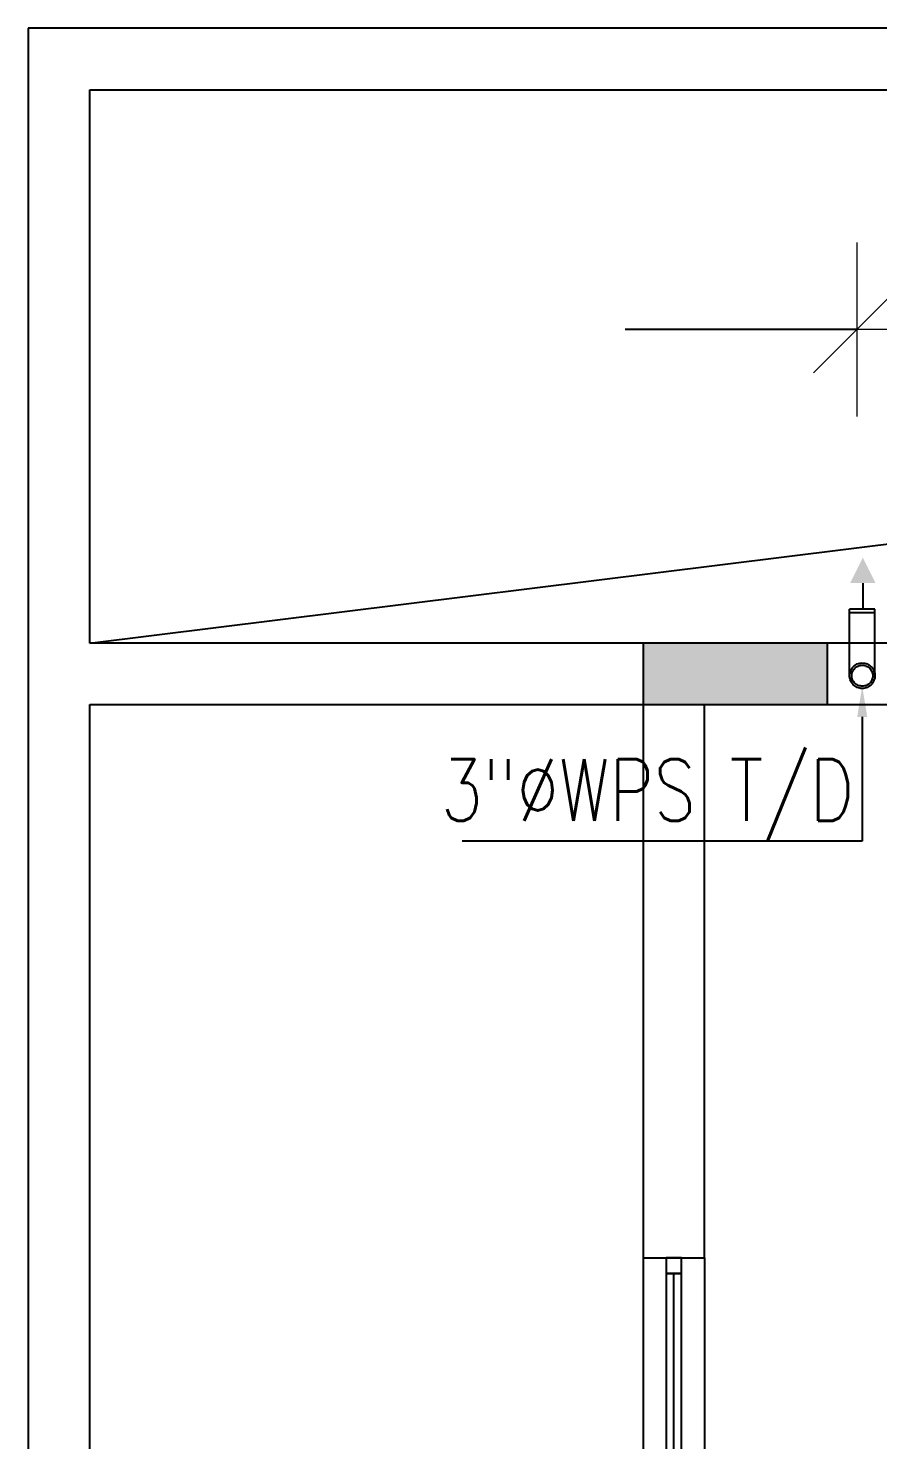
# Model space of a CAD drawing. Header units: metres. Extents: x -658 to -58, y -713 to -118.
# Drawn here: x -339.048 to -336.286, y -194.538 to -189.946 of the extents above; entities that cross this region are included whole.
import ezdxf
from ezdxf import colors
from ezdxf.entities.mleader import LeaderData, LeaderLine
from ezdxf.math import Vec2, Vec3

# ---------------------------------------------------------------- set-up
doc = ezdxf.new("R2010")
doc.units = ezdxf.units.M
doc.header["$LTSCALE"] = 100
doc.linetypes.add('CENTERX2', pattern=[4, 2.5, -0.5, 0.5, -0.5])
for name, color, linetype in [('ARR', 114, 'Continuous'), ('DRAIN-LW', 2, 'Continuous'), ('plan', 8, 'Continuous'), ('RWP', 6, 'Continuous'), ('slope arrow', 255, 'Continuous'), ('WATER TEXT', 3, 'Continuous')]:
    doc.layers.add(name, color=color, linetype=linetype)
doc.layers.add('DM_OUT', color=8, linetype='Continuous', lineweight=15)
doc.styles.add('02-GROUND-FOR WORK$0$MZ', font='romans.shx', dxfattribs={"width": 0.8})
doc.styles.add('DM', font='ARIALUNI.TTF', dxfattribs={"height": 0.2})
doc.dimstyles.new('Copy of DM', dxfattribs={"dimtxt": 0.2, "dimasz": 0.07, "dimexe": 0.15, "dimexo": 0.063, "dimgap": 0.07, "dimtad": 1, "dimzin": 0, "dimdsep": 46, "dimtxsty": 'DM', "dimblk": 'TK', "dimcen": 0.09, "dimclrd": 74, "dimadec": 8, "dimazin": 0, "dimtfac": 1, "dimtmove": 2, "dimatfit": 1, "dimldrblk": 'TK', "dimfxl": 1, "dimtolj": 1, "dimtzin": 0, "dimarcsym": 0})

# ---------------------------------------------------------------- blocks, each defined once
blk = doc.blocks.new('*U111')
blk.add_line((1.75, 0), (0.05, 0))
for points in [[(0.05, 0.025), (0, 0.025), (0, -0.025), (0.05, -0.025)], [(1.75, -0.025), (1.75, 0.025), (0.05, 0.025), (0.05, -0.025)], [(1.75, 0.025), (1.8, 0.025), (1.8, -0.025), (1.75, -0.025)]]:
    blk.add_lwpolyline(points, close=True)
blk = doc.blocks.new('RWEFRWEFRWE')
h = blk.add_hatch(color=256)
h.dxf.hatch_style = 1
h.paths.add_polyline_path([(-227.4055, -174.2532), (-227.4055, -174.0532), (-228.0055, -174.0532), (-228.0055, -174.2532)])
blk.add_lwpolyline([(-227.4055, -174.2532), (-227.4055, -174.0532), (-228.0055, -174.0532), (-228.0055, -174.2532)], close=True)
blk = doc.blocks.new('A$Cb06f5615')
at = {"layer": 'plan'}
for p, q in [((-11.1028, 21.3095), (-41.8028, 21.3095)), ((-41.8028, 21.3095), (-41.8028, 1.3095)), ((-41.6028, 21.1095), (-28.9035, 21.1095)), ((-41.6028, 19.3095), (-41.6028, 21.1095)), ((-39.8035, 19.3095), (-41.6028, 19.3095)), ((-39.8035, 19.3095), (-39.8035, 17.3095)), ((-34.2035, 19.3095), (-39.8035, 19.3095)), ((-41.6028, 19.1095), (-39.8035, 19.1095)), ((-41.6028, 1.5095), (-41.6028, 19.1095)), ((-39.6035, 17.3095), (-39.6035, 19.1095)), ((-39.6035, 19.1095), (-34.6035, 19.1095)), ((-39.8035, 17.3095), (-39.8035, 15.5095)), ((-39.8035, 17.3095), (-39.6035, 17.3095)), ((-39.6035, 17.3095), (-39.6035, 15.5095))]:
    blk.add_line(p, q, dxfattribs=at)
blk.add_blockref('RWEFRWEFRWE', (188.202, 193.3627), dxfattribs=at)
at = {"layer": 'plan', "rotation": 270}
blk.add_blockref('*U111', (-39.7035, 17.3095), dxfattribs=at)
blk = doc.blocks.new('TK')
at = {"layer": 'DM_OUT'}
for p, q in [((0, 1.414), (0, -1.414)), ((-0.707, -0.707), (0.707, 0.707)), ((1.414, 0), (-1.414, 0))]:
    blk.add_line(p, q, dxfattribs=at)

msp = doc.modelspace()

# ---------------------------------------------------------------- hatches: boundary and pattern name
at = {"layer": 'ARR'}
for points in [[(-336.3344, -191.6684), (-336.3344, -191.7509), (-336.3757, -191.7509)], [(-336.3344, -191.6684), (-336.3344, -191.7509), (-336.2932, -191.7509)]]:
    msp.add_hatch(color=256, dxfattribs=at).paths.add_polyline_path(points)

# ---------------------------------------------------------------- linework, layer by layer
msp.add_line((-336.3344, -191.7509), (-336.3344, -191.8354), dxfattribs=at)
at = {"layer": 'DRAIN-LW', "linetype": 'CENTERX2', "ltscale": 0.005}
for radius in [0.0414, 0.0342]:
    msp.add_circle((-336.3362, -192.0522), radius, dxfattribs=at)
at = {"layer": 'RWP', "color": 6}
for p, q in [((-336.2948, -191.8354), (-336.3773, -191.8354)), ((-336.3773, -192.0517), (-336.3773, -191.8354)), ((-336.2948, -191.848), (-336.3773, -191.848)), ((-336.2948, -192.0517), (-336.2948, -191.8354))]:
    msp.add_line(p, q, dxfattribs=at)
at = {"layer": 'slope arrow', "linetype": 'Continuous'}
msp.add_line((-338.8484, -191.9462), (-326.1706, -190.3706), dxfattribs=at)

# ---------------------------------------------------------------- block references
at = {"layer": 'plan'}
msp.add_blockref('A$Cb06f5615', (-297.2456, -211.2557), dxfattribs=at)

# ---------------------------------------------------------------- leaders
at = {"layer": 'slope arrow', "linetype": 'Continuous'}
msp.add_leader([(-336.3533, -190.926), (-337.1076, -190.926)], dimstyle='Copy of DM', override={"dimasz": 0.2, "dimgap": 0.07, "dimtad": 0, "dimclrd": 256}, dxfattribs=at)
at = {"layer": 'WATER TEXT', "color": 3}
ml = msp.add_multileader_mtext('Standard', dxfattribs=at)
ml.set_content('3"%%CWPS T/D', color=3, style='02-GROUND-FOR WORK$0$MZ')
ml.set_leader_properties(color=1)
ml.build(insert=Vec2(0, 0))
ml.multileader.update_dxf_attribs({"text_left_attachment_type": 6, "text_right_attachment_type": 6, "dogleg_length": 100, "arrow_head_size": 0.1})
ctx = ml.context
ctx.base_point, ctx.char_height, ctx.arrow_head_size, ctx.landing_gap_size, ctx.plane_origin = Vec3(-337.826, -192.5907), 0.2, 0.1, 0.00009, Vec3(-336.1986, -191.8302)
ctx.left_attachment, ctx.right_attachment, ctx.text_align_type = 6, 6, 2
notes = []
notes.append((ctx, [(1, (1, 1, 0), (-336.3362, -192.5907), (-1, 0), 0.0267, [(0, [(-336.3362, -192.0864)], 0, [])])]))
ctx.mtext.insert, ctx.mtext.alignment, ctx.mtext.flow_direction = Vec3(-336.363, -192.3241), 3, 5
for ctx, leaders in notes:
    for number, flags, end, landing, length, lines in leaders:
        leader = LeaderData()
        leader.index, (leader.has_last_leader_line, leader.has_dogleg_vector, leader.attachment_direction) = number, flags
        leader.last_leader_point, leader.dogleg_vector, leader.dogleg_length = Vec3(end), Vec3(landing), length
        for number, points, colour, breaks in lines:
            line = LeaderLine()
            line.index, line.vertices, line.color, line.breaks = number, Vec3.list(points), colors.encode_raw_color(colour), breaks
            leader.lines.append(line)
        ctx.leaders.append(leader)

doc.saveas('drawing.dxf')
